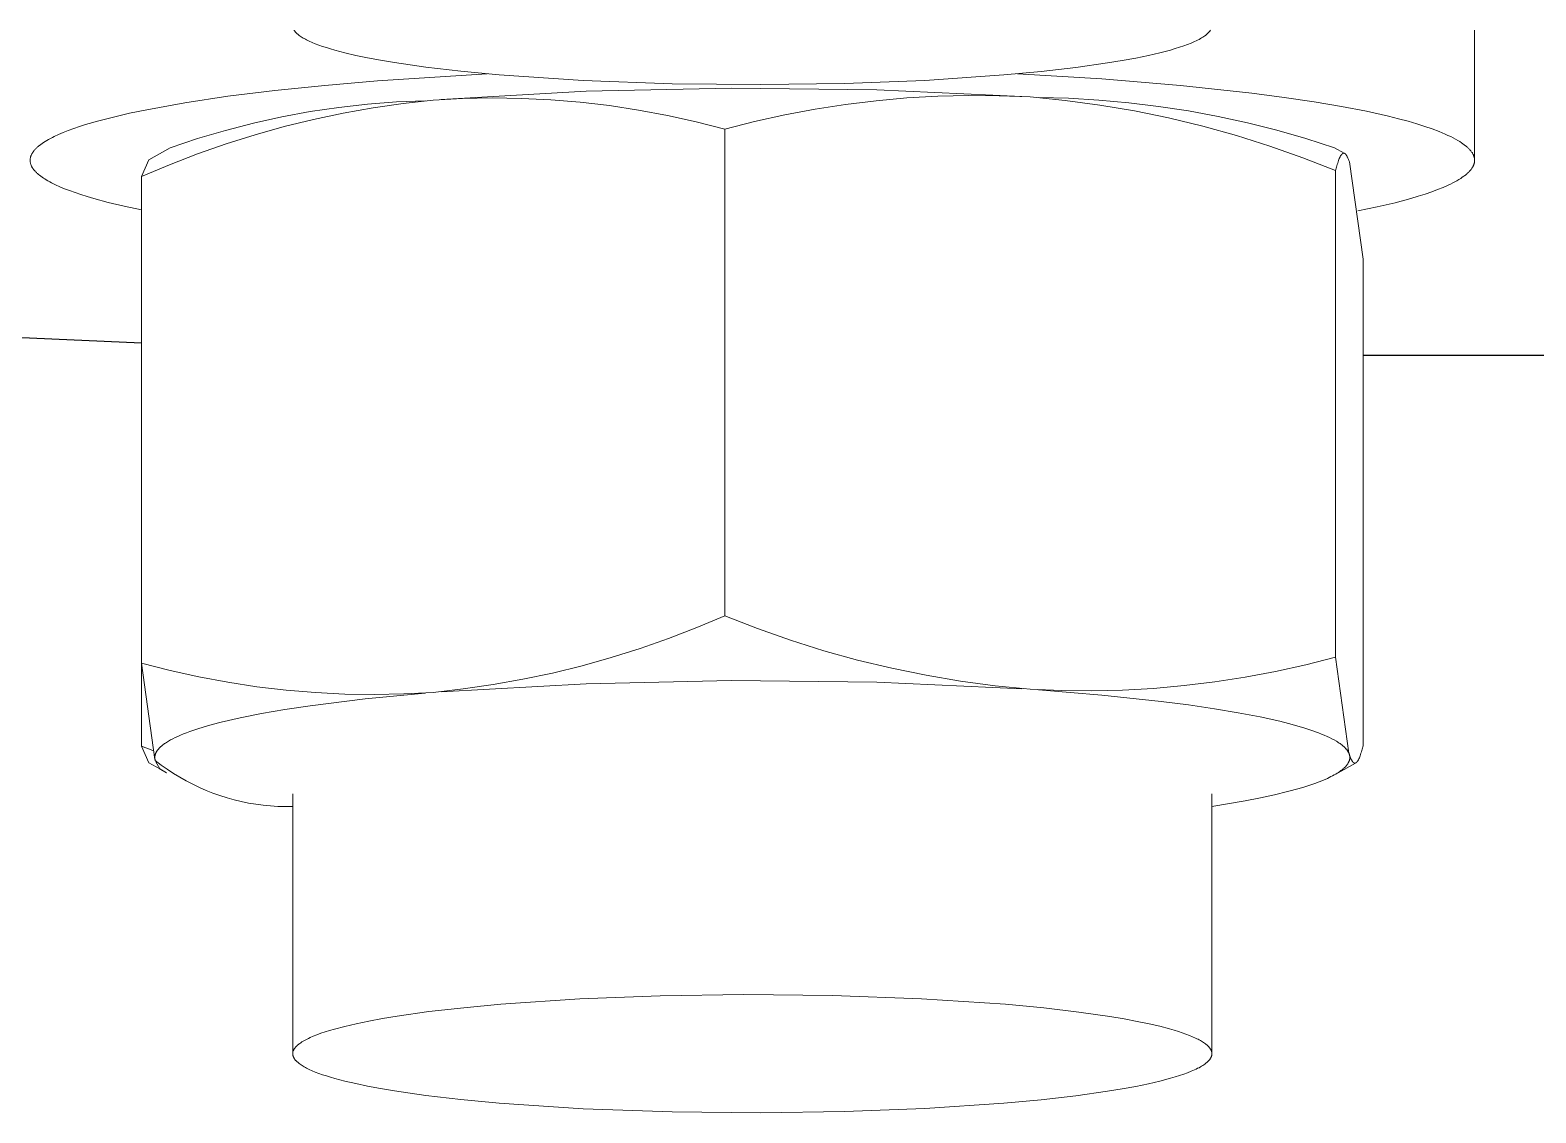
# Model space of a CAD drawing. Header units: millimetres. Extents: x -779 to 3049, y 55 to 2500.
# Drawn here: x -544.96 to -531.2, y 1976.33 to 1986.22 of the extents above; entities that cross this region are included whole.
import ezdxf

# ---------------------------------------------------------------- set-up
doc = ezdxf.new("R2010")
doc.units = ezdxf.units.MM
doc.layers.add('ZANO_R', color=7, linetype='Continuous', lineweight=0)

msp = doc.modelspace()

# ---------------------------------------------------------------- linework, layer by layer
at = {"layer": 'ZANO_R'}
for p, q in [((-542.546, 1986.225), (-542.544, 1986.222)), ((-542.544, 1986.222), (-542.542, 1986.219)), ((-542.542, 1986.219), (-542.539, 1986.216)), ((-542.539, 1986.216), (-542.537, 1986.212)), ((-542.537, 1986.212), (-542.535, 1986.209)), ((-542.535, 1986.209), (-542.532, 1986.206)), ((-542.532, 1986.206), (-542.529, 1986.203)), ((-542.529, 1986.203), (-542.526, 1986.2)), ((-542.526, 1986.2), (-542.523, 1986.197)), ((-542.523, 1986.197), (-542.52, 1986.194)), ((-542.52, 1986.194), (-542.517, 1986.191)), ((-542.517, 1986.191), (-542.513, 1986.188)), ((-534.202, 1986.189), (-534.198, 1986.192)), ((-534.198, 1986.192), (-534.195, 1986.195)), ((-534.195, 1986.195), (-534.191, 1986.199)), ((-534.191, 1986.199), (-534.188, 1986.202)), ((-534.188, 1986.202), (-534.185, 1986.205)), ((-534.185, 1986.205), (-534.182, 1986.209)), ((-534.182, 1986.209), (-534.18, 1986.212)), ((-534.18, 1986.212), (-534.177, 1986.215)), ((-534.177, 1986.215), (-534.175, 1986.218)), ((-534.175, 1986.218), (-534.173, 1986.222)), ((-534.173, 1986.222), (-534.171, 1986.225)), ((-531.758, 1986.224), (-531.758, 1985.05)), ((-542.513, 1986.188), (-542.51, 1986.185)), ((-542.51, 1986.185), (-542.506, 1986.182)), ((-542.506, 1986.182), (-542.499, 1986.176)), ((-542.499, 1986.176), (-542.491, 1986.17)), ((-542.491, 1986.17), (-542.482, 1986.164)), ((-542.482, 1986.164), (-542.473, 1986.158)), ((-542.473, 1986.158), (-542.463, 1986.152)), ((-542.463, 1986.152), (-542.453, 1986.146)), ((-542.453, 1986.146), (-542.443, 1986.141)), ((-542.443, 1986.141), (-542.431, 1986.135)), ((-542.431, 1986.135), (-542.419, 1986.129)), ((-542.419, 1986.129), (-542.407, 1986.123)), ((-542.407, 1986.123), (-542.381, 1986.111)), ((-542.381, 1986.111), (-542.352, 1986.099)), ((-542.352, 1986.099), (-542.321, 1986.087)), ((-542.321, 1986.087), (-542.287, 1986.075)), ((-542.287, 1986.075), (-542.251, 1986.064)), ((-542.251, 1986.064), (-542.213, 1986.052)), ((-534.538, 1986.042), (-534.494, 1986.055)), ((-534.494, 1986.055), (-534.453, 1986.067)), ((-534.453, 1986.067), (-534.415, 1986.08)), ((-534.415, 1986.08), (-534.38, 1986.093)), ((-534.38, 1986.093), (-534.347, 1986.106)), ((-534.347, 1986.106), (-534.316, 1986.12)), ((-534.316, 1986.12), (-534.302, 1986.126)), ((-534.302, 1986.126), (-534.289, 1986.133)), ((-534.289, 1986.133), (-534.276, 1986.139)), ((-534.276, 1986.139), (-534.264, 1986.146)), ((-534.264, 1986.146), (-534.253, 1986.153)), ((-534.253, 1986.153), (-534.242, 1986.159)), ((-534.242, 1986.159), (-534.232, 1986.166)), ((-534.232, 1986.166), (-534.222, 1986.172)), ((-534.222, 1986.172), (-534.218, 1986.176)), ((-534.218, 1986.176), (-534.214, 1986.179)), ((-534.214, 1986.179), (-534.21, 1986.182)), ((-534.21, 1986.182), (-534.206, 1986.186)), ((-534.206, 1986.186), (-534.202, 1986.189)), ((-542.213, 1986.052), (-542.172, 1986.04)), ((-542.172, 1986.04), (-542.082, 1986.017)), ((-542.082, 1986.017), (-541.983, 1985.993)), ((-541.983, 1985.993), (-541.874, 1985.971)), ((-541.874, 1985.971), (-541.755, 1985.949)), ((-541.755, 1985.949), (-541.627, 1985.927)), ((-541.627, 1985.927), (-541.342, 1985.886)), ((-535.402, 1985.882), (-535.111, 1985.924)), ((-535.111, 1985.924), (-534.978, 1985.946)), ((-534.978, 1985.946), (-534.853, 1985.969)), ((-534.853, 1985.969), (-534.738, 1985.992)), ((-534.738, 1985.992), (-534.633, 1986.017)), ((-534.633, 1986.017), (-534.538, 1986.042)), ((-541.785, 1985.761), (-540.782, 1985.825)), ((-541.342, 1985.886), (-541.022, 1985.848)), ((-541.022, 1985.848), (-540.672, 1985.815)), ((-540.672, 1985.815), (-539.905, 1985.764)), ((-536.782, 1985.765), (-536.061, 1985.814)), ((-536.061, 1985.814), (-535.72, 1985.846)), ((-535.934, 1985.825), (-535.165, 1985.778)), ((-535.72, 1985.846), (-535.402, 1985.882)), ((-535.165, 1985.778), (-534.446, 1985.719)), ((-543.151, 1985.619), (-542.723, 1985.672)), ((-542.723, 1985.672), (-542.266, 1985.719)), ((-542.266, 1985.719), (-541.785, 1985.761)), ((-541.202, 1985.591), (-539.876, 1985.665)), ((-539.905, 1985.764), (-539.09, 1985.734)), ((-539.876, 1985.665), (-538.549, 1985.694)), ((-539.09, 1985.734), (-538.279, 1985.726)), ((-538.549, 1985.694), (-537.221, 1985.678)), ((-538.279, 1985.726), (-537.516, 1985.737)), ((-537.516, 1985.737), (-536.782, 1985.765)), ((-537.221, 1985.678), (-535.895, 1985.618)), ((-534.446, 1985.719), (-533.794, 1985.648)), ((-533.794, 1985.648), (-533.498, 1985.609)), ((-543.893, 1985.497), (-543.543, 1985.56)), ((-543.543, 1985.56), (-543.151, 1985.619)), ((-542.399, 1985.479), (-542.137, 1985.517)), ((-542.137, 1985.517), (-541.875, 1985.547)), ((-541.823, 1985.514), (-542.096, 1985.465)), ((-541.875, 1985.547), (-541.611, 1985.568)), ((-541.55, 1985.554), (-541.823, 1985.514)), ((-541.611, 1985.568), (-541.347, 1985.579)), ((-541.275, 1985.585), (-541.55, 1985.554)), ((-541.006, 1985.599), (-541.275, 1985.585)), ((-540.737, 1985.604), (-541.006, 1985.599)), ((-540.468, 1985.6), (-540.737, 1985.604)), ((-540.199, 1985.587), (-540.468, 1985.6)), ((-539.931, 1985.565), (-540.199, 1985.587)), ((-539.664, 1985.534), (-539.931, 1985.565)), ((-539.398, 1985.493), (-539.664, 1985.534)), ((-537.506, 1985.545), (-537.785, 1985.501)), ((-537.226, 1985.579), (-537.506, 1985.545)), ((-536.946, 1985.604), (-537.226, 1985.579)), ((-536.664, 1985.62), (-536.946, 1985.604)), ((-536.383, 1985.627), (-536.664, 1985.62)), ((-536.101, 1985.625), (-536.383, 1985.627)), ((-535.819, 1985.613), (-536.101, 1985.625)), ((-535.5, 1985.582), (-535.819, 1985.613)), ((-535.744, 1985.608), (-535.468, 1985.601)), ((-535.183, 1985.539), (-535.5, 1985.582)), ((-535.468, 1985.601), (-535.193, 1985.585)), ((-535.193, 1985.585), (-534.919, 1985.56)), ((-534.867, 1985.485), (-535.183, 1985.539)), ((-534.919, 1985.56), (-534.645, 1985.527)), ((-534.645, 1985.527), (-534.373, 1985.485)), ((-533.498, 1985.609), (-533.224, 1985.568)), ((-533.224, 1985.568), (-532.974, 1985.526)), ((-532.974, 1985.526), (-532.747, 1985.482)), ((-544.452, 1985.361), (-544.331, 1985.396)), ((-544.331, 1985.396), (-544.197, 1985.43)), ((-544.197, 1985.43), (-544.051, 1985.464)), ((-544.051, 1985.464), (-543.893, 1985.497)), ((-543.174, 1985.308), (-542.917, 1985.374)), ((-542.917, 1985.374), (-542.659, 1985.431)), ((-542.659, 1985.431), (-542.399, 1985.479)), ((-542.367, 1985.408), (-542.635, 1985.342)), ((-542.096, 1985.465), (-542.367, 1985.408)), ((-539.133, 1985.444), (-539.398, 1985.493)), ((-538.87, 1985.386), (-539.133, 1985.444)), ((-538.61, 1985.319), (-538.87, 1985.386)), ((-538.337, 1985.388), (-538.61, 1985.319)), ((-538.062, 1985.449), (-538.337, 1985.388)), ((-537.785, 1985.501), (-538.062, 1985.449)), ((-534.554, 1985.421), (-534.867, 1985.485)), ((-534.242, 1985.346), (-534.554, 1985.421)), ((-534.373, 1985.485), (-534.102, 1985.435)), ((-534.102, 1985.435), (-533.833, 1985.376)), ((-533.833, 1985.376), (-533.566, 1985.309)), ((-532.747, 1985.482), (-532.544, 1985.437)), ((-532.544, 1985.437), (-532.452, 1985.414)), ((-532.452, 1985.414), (-532.366, 1985.391)), ((-532.366, 1985.391), (-532.286, 1985.367)), ((-532.286, 1985.367), (-532.212, 1985.344)), ((-544.79, 1985.225), (-544.773, 1985.234)), ((-544.773, 1985.234), (-544.755, 1985.243)), ((-544.755, 1985.243), (-544.737, 1985.252)), ((-544.737, 1985.252), (-544.698, 1985.271)), ((-544.698, 1985.271), (-544.655, 1985.289)), ((-544.655, 1985.289), (-544.609, 1985.307)), ((-544.609, 1985.307), (-544.56, 1985.325)), ((-544.56, 1985.325), (-544.508, 1985.343)), ((-544.508, 1985.343), (-544.452, 1985.361)), ((-543.678, 1985.149), (-543.427, 1985.233)), ((-543.427, 1985.233), (-543.174, 1985.308)), ((-542.902, 1985.267), (-543.166, 1985.184)), ((-542.635, 1985.342), (-542.902, 1985.267)), ((-538.61, 1985.319), (-538.61, 1980.871)), ((-533.934, 1985.26), (-534.242, 1985.346)), ((-533.628, 1985.164), (-533.934, 1985.26)), ((-533.566, 1985.309), (-533.301, 1985.233)), ((-533.301, 1985.233), (-533.038, 1985.149)), ((-532.212, 1985.344), (-532.145, 1985.321)), ((-532.145, 1985.321), (-532.083, 1985.297)), ((-532.083, 1985.297), (-532.054, 1985.286)), ((-532.054, 1985.286), (-532.027, 1985.274)), ((-532.027, 1985.274), (-532.001, 1985.262)), ((-532.001, 1985.262), (-531.976, 1985.251)), ((-531.976, 1985.251), (-531.953, 1985.239)), ((-531.953, 1985.239), (-531.931, 1985.228)), ((-531.931, 1985.228), (-531.911, 1985.216)), ((-544.945, 1985.088), (-544.942, 1985.093)), ((-544.942, 1985.093), (-544.94, 1985.097)), ((-544.94, 1985.097), (-544.937, 1985.102)), ((-544.937, 1985.102), (-544.934, 1985.106)), ((-544.934, 1985.106), (-544.931, 1985.111)), ((-544.931, 1985.111), (-544.928, 1985.115)), ((-544.928, 1985.115), (-544.924, 1985.12)), ((-544.924, 1985.12), (-544.921, 1985.125)), ((-544.921, 1985.125), (-544.917, 1985.129)), ((-544.917, 1985.129), (-544.913, 1985.134)), ((-544.913, 1985.134), (-544.909, 1985.138)), ((-544.909, 1985.138), (-544.904, 1985.143)), ((-544.904, 1985.143), (-544.899, 1985.147)), ((-544.899, 1985.147), (-544.895, 1985.152)), ((-544.895, 1985.152), (-544.89, 1985.156)), ((-544.89, 1985.156), (-544.884, 1985.161)), ((-544.884, 1985.161), (-544.879, 1985.166)), ((-544.879, 1985.166), (-544.873, 1985.17)), ((-544.873, 1985.17), (-544.861, 1985.179)), ((-544.861, 1985.179), (-544.849, 1985.188)), ((-544.849, 1985.188), (-544.835, 1985.198)), ((-544.835, 1985.198), (-544.821, 1985.207)), ((-544.821, 1985.207), (-544.806, 1985.216)), ((-544.806, 1985.216), (-544.79, 1985.225)), ((-543.873, 1985.04), (-543.678, 1985.149)), ((-543.427, 1985.092), (-543.685, 1984.993)), ((-543.166, 1985.184), (-543.427, 1985.092)), ((-533.326, 1985.058), (-533.628, 1985.164)), ((-533.038, 1985.149), (-532.95, 1985.1)), ((-532.97, 1985.09), (-532.971, 1985.089)), ((-532.969, 1985.091), (-532.97, 1985.09)), ((-532.968, 1985.092), (-532.969, 1985.091)), ((-532.967, 1985.093), (-532.968, 1985.092)), ((-532.966, 1985.093), (-532.967, 1985.093)), ((-532.965, 1985.094), (-532.966, 1985.094)), ((-532.966, 1985.094), (-532.966, 1985.093)), ((-532.964, 1985.095), (-532.965, 1985.095)), ((-532.965, 1985.095), (-532.965, 1985.094)), ((-532.963, 1985.096), (-532.964, 1985.095)), ((-532.964, 1985.095), (-532.964, 1985.095)), ((-532.962, 1985.096), (-532.963, 1985.096)), ((-532.963, 1985.096), (-532.963, 1985.096)), ((-532.961, 1985.097), (-532.962, 1985.096)), ((-532.962, 1985.096), (-532.962, 1985.096)), ((-532.96, 1985.097), (-532.961, 1985.097)), ((-532.961, 1985.097), (-532.961, 1985.097)), ((-532.959, 1985.098), (-532.96, 1985.097)), ((-532.96, 1985.097), (-532.96, 1985.097)), ((-532.958, 1985.098), (-532.959, 1985.098)), ((-532.959, 1985.098), (-532.959, 1985.098)), ((-532.957, 1985.098), (-532.958, 1985.098)), ((-532.958, 1985.098), (-532.958, 1985.098)), ((-532.956, 1985.098), (-532.957, 1985.098)), ((-532.957, 1985.098), (-532.957, 1985.098)), ((-532.955, 1985.099), (-532.956, 1985.099)), ((-532.956, 1985.099), (-532.956, 1985.098)), ((-532.954, 1985.099), (-532.955, 1985.099)), ((-532.955, 1985.099), (-532.955, 1985.099)), ((-532.953, 1985.099), (-532.954, 1985.099)), ((-532.954, 1985.099), (-532.954, 1985.099)), ((-532.952, 1985.099), (-532.953, 1985.099)), ((-532.953, 1985.099), (-532.953, 1985.099)), ((-532.951, 1985.099), (-532.952, 1985.099)), ((-532.952, 1985.099), (-532.952, 1985.099)), ((-532.95, 1985.099), (-532.951, 1985.099)), ((-532.951, 1985.099), (-532.951, 1985.099)), ((-532.949, 1985.098), (-532.95, 1985.099)), ((-532.95, 1985.099), (-532.95, 1985.099)), ((-532.948, 1985.098), (-532.949, 1985.098)), ((-532.949, 1985.098), (-532.949, 1985.098)), ((-532.947, 1985.098), (-532.948, 1985.098)), ((-532.948, 1985.098), (-532.948, 1985.098)), ((-532.946, 1985.098), (-532.947, 1985.098)), ((-532.947, 1985.098), (-532.947, 1985.098)), ((-532.946, 1985.097), (-532.946, 1985.098)), ((-532.945, 1985.097), (-532.946, 1985.097)), ((-532.944, 1985.097), (-532.945, 1985.097)), ((-532.945, 1985.097), (-532.945, 1985.097)), ((-532.944, 1985.096), (-532.944, 1985.097)), ((-532.943, 1985.096), (-532.944, 1985.096)), ((-532.942, 1985.096), (-532.943, 1985.096)), ((-532.943, 1985.096), (-532.943, 1985.096)), ((-532.942, 1985.095), (-532.942, 1985.096)), ((-532.941, 1985.095), (-532.942, 1985.095)), ((-532.94, 1985.094), (-532.941, 1985.095)), ((-532.941, 1985.095), (-532.941, 1985.095)), ((-532.939, 1985.093), (-532.94, 1985.094)), ((-532.94, 1985.094), (-532.94, 1985.094)), ((-532.938, 1985.093), (-532.939, 1985.093)), ((-532.939, 1985.093), (-532.939, 1985.093)), ((-532.937, 1985.092), (-532.938, 1985.093)), ((-532.936, 1985.091), (-532.937, 1985.092)), ((-532.936, 1985.09), (-532.936, 1985.091)), ((-531.911, 1985.216), (-531.892, 1985.205)), ((-531.892, 1985.205), (-531.878, 1985.195)), ((-531.878, 1985.195), (-531.865, 1985.186)), ((-531.865, 1985.186), (-531.852, 1985.177)), ((-531.852, 1985.177), (-531.84, 1985.168)), ((-531.84, 1985.168), (-531.834, 1985.163)), ((-531.834, 1985.163), (-531.829, 1985.158)), ((-531.829, 1985.158), (-531.823, 1985.153)), ((-531.823, 1985.153), (-531.818, 1985.149)), ((-531.818, 1985.149), (-531.813, 1985.144)), ((-531.813, 1985.144), (-531.809, 1985.139)), ((-531.809, 1985.139), (-531.804, 1985.135)), ((-531.804, 1985.135), (-531.8, 1985.13)), ((-531.8, 1985.13), (-531.796, 1985.125)), ((-531.796, 1985.125), (-531.792, 1985.12)), ((-531.792, 1985.12), (-531.788, 1985.115)), ((-531.788, 1985.115), (-531.785, 1985.11)), ((-531.785, 1985.11), (-531.781, 1985.106)), ((-531.781, 1985.106), (-531.778, 1985.101)), ((-531.778, 1985.101), (-531.776, 1985.096)), ((-531.776, 1985.096), (-531.773, 1985.091)), ((-531.773, 1985.091), (-531.772, 1985.089)), ((-544.958, 1985.043), (-544.957, 1985.048)), ((-544.958, 1985.039), (-544.958, 1985.043)), ((-544.958, 1985.034), (-544.958, 1985.039)), ((-544.958, 1985.03), (-544.958, 1985.034)), ((-544.958, 1985.026), (-544.958, 1985.03)), ((-544.957, 1985.021), (-544.958, 1985.026)), ((-544.957, 1985.052), (-544.956, 1985.057)), ((-544.957, 1985.048), (-544.957, 1985.052)), ((-544.957, 1985.017), (-544.957, 1985.021)), ((-544.956, 1985.012), (-544.957, 1985.017)), ((-544.956, 1985.057), (-544.955, 1985.061)), ((-544.955, 1985.008), (-544.956, 1985.012)), ((-544.955, 1985.061), (-544.954, 1985.066)), ((-544.954, 1985.004), (-544.955, 1985.008)), ((-544.954, 1985.066), (-544.952, 1985.07)), ((-544.953, 1984.999), (-544.954, 1985.004)), ((-544.951, 1984.995), (-544.953, 1984.999)), ((-544.952, 1985.07), (-544.951, 1985.075)), ((-544.951, 1985.075), (-544.949, 1985.079)), ((-544.949, 1984.99), (-544.951, 1984.995)), ((-544.949, 1985.079), (-544.947, 1985.084)), ((-544.948, 1984.986), (-544.949, 1984.99)), ((-544.946, 1984.982), (-544.948, 1984.986)), ((-544.947, 1985.084), (-544.945, 1985.088)), ((-544.943, 1984.977), (-544.946, 1984.982)), ((-544.941, 1984.973), (-544.943, 1984.977)), ((-544.938, 1984.969), (-544.941, 1984.973)), ((-544.936, 1984.964), (-544.938, 1984.969)), ((-544.933, 1984.96), (-544.936, 1984.964)), ((-544.93, 1984.956), (-544.933, 1984.96)), ((-544.927, 1984.951), (-544.93, 1984.956)), ((-543.94, 1984.885), (-543.873, 1985.04)), ((-543.685, 1984.993), (-543.94, 1984.885)), ((-533.028, 1984.941), (-533.326, 1985.058)), ((-533.021, 1984.97), (-533.028, 1984.941)), ((-533.013, 1984.997), (-533.021, 1984.97)), ((-533.009, 1985.009), (-533.013, 1984.997)), ((-533.005, 1985.02), (-533.009, 1985.009)), ((-533.001, 1985.031), (-533.005, 1985.02)), ((-532.997, 1985.041), (-533.001, 1985.031)), ((-532.994, 1985.051), (-532.997, 1985.041)), ((-532.99, 1985.059), (-532.994, 1985.051)), ((-532.988, 1985.063), (-532.99, 1985.059)), ((-532.986, 1985.067), (-532.988, 1985.063)), ((-532.984, 1985.071), (-532.986, 1985.067)), ((-532.982, 1985.074), (-532.984, 1985.071)), ((-532.98, 1985.077), (-532.982, 1985.074)), ((-532.978, 1985.08), (-532.98, 1985.077)), ((-532.977, 1985.082), (-532.978, 1985.08)), ((-532.976, 1985.083), (-532.977, 1985.082)), ((-532.975, 1985.084), (-532.976, 1985.083)), ((-532.974, 1985.085), (-532.975, 1985.084)), ((-532.973, 1985.087), (-532.974, 1985.085)), ((-532.972, 1985.088), (-532.973, 1985.087)), ((-532.971, 1985.089), (-532.972, 1985.088)), ((-532.935, 1985.089), (-532.936, 1985.09)), ((-532.934, 1985.087), (-532.935, 1985.089)), ((-532.933, 1985.086), (-532.934, 1985.087)), ((-532.932, 1985.085), (-532.933, 1985.086)), ((-532.931, 1985.083), (-532.932, 1985.085)), ((-532.93, 1985.082), (-532.931, 1985.083)), ((-532.929, 1985.081), (-532.93, 1985.082)), ((-532.928, 1985.079), (-532.929, 1985.081)), ((-532.927, 1985.077), (-532.928, 1985.079)), ((-532.925, 1985.074), (-532.927, 1985.077)), ((-532.923, 1985.07), (-532.925, 1985.074)), ((-532.921, 1985.066), (-532.923, 1985.07)), ((-532.919, 1985.062), (-532.921, 1985.066)), ((-532.917, 1985.058), (-532.919, 1985.062)), ((-532.915, 1985.053), (-532.917, 1985.058)), ((-532.911, 1985.043), (-532.915, 1985.053)), ((-532.906, 1985.031), (-532.911, 1985.043)), ((-532.902, 1985.019), (-532.906, 1985.031)), ((-532.777, 1984.13), (-532.902, 1985.019)), ((-531.786, 1984.956), (-531.79, 1984.951)), ((-531.783, 1984.961), (-531.786, 1984.956)), ((-531.779, 1984.966), (-531.783, 1984.961)), ((-531.776, 1984.971), (-531.779, 1984.966)), ((-531.775, 1984.974), (-531.776, 1984.971)), ((-531.774, 1984.976), (-531.775, 1984.974)), ((-531.772, 1984.979), (-531.774, 1984.976)), ((-531.772, 1985.089), (-531.77, 1985.086)), ((-531.771, 1984.981), (-531.772, 1984.979)), ((-531.77, 1984.984), (-531.771, 1984.981)), ((-531.77, 1985.086), (-531.769, 1985.084)), ((-531.769, 1984.986), (-531.77, 1984.984)), ((-531.769, 1985.084), (-531.768, 1985.081)), ((-531.768, 1984.989), (-531.769, 1984.986)), ((-531.768, 1985.081), (-531.767, 1985.079)), ((-531.767, 1984.991), (-531.768, 1984.989)), ((-531.767, 1985.079), (-531.766, 1985.076)), ((-531.766, 1984.994), (-531.767, 1984.991)), ((-531.766, 1985.076), (-531.765, 1985.074)), ((-531.765, 1984.996), (-531.766, 1984.994)), ((-531.765, 1985.074), (-531.764, 1985.071)), ((-531.764, 1984.999), (-531.765, 1984.996)), ((-531.764, 1985.071), (-531.764, 1985.069)), ((-531.764, 1985.069), (-531.763, 1985.066)), ((-531.763, 1985.001), (-531.764, 1984.999)), ((-531.763, 1985.066), (-531.762, 1985.064)), ((-531.762, 1985.004), (-531.763, 1985.001)), ((-531.762, 1985.064), (-531.762, 1985.062)), ((-531.762, 1985.062), (-531.761, 1985.059)), ((-531.761, 1985.009), (-531.762, 1985.007)), ((-531.762, 1985.007), (-531.762, 1985.004)), ((-531.761, 1985.059), (-531.76, 1985.057)), ((-531.76, 1985.012), (-531.761, 1985.009)), ((-531.76, 1985.057), (-531.76, 1985.054)), ((-531.76, 1985.054), (-531.76, 1985.052)), ((-531.76, 1985.052), (-531.759, 1985.049)), ((-531.759, 1985.019), (-531.76, 1985.017)), ((-531.76, 1985.017), (-531.76, 1985.014)), ((-531.76, 1985.014), (-531.76, 1985.012)), ((-531.759, 1985.049), (-531.759, 1985.047)), ((-531.759, 1985.047), (-531.759, 1985.044)), ((-531.759, 1985.044), (-531.758, 1985.042)), ((-531.758, 1985.027), (-531.759, 1985.024)), ((-531.759, 1985.024), (-531.759, 1985.022)), ((-531.759, 1985.022), (-531.759, 1985.019)), ((-531.758, 1985.042), (-531.758, 1985.039)), ((-531.758, 1985.039), (-531.758, 1985.037)), ((-531.758, 1985.037), (-531.758, 1985.034)), ((-531.758, 1985.034), (-531.758, 1985.032)), ((-531.758, 1985.032), (-531.758, 1985.029)), ((-531.758, 1985.029), (-531.758, 1985.027)), ((-544.923, 1984.947), (-544.927, 1984.951)), ((-544.92, 1984.943), (-544.923, 1984.947)), ((-544.916, 1984.939), (-544.92, 1984.943)), ((-544.912, 1984.934), (-544.916, 1984.939)), ((-544.909, 1984.93), (-544.912, 1984.934)), ((-544.904, 1984.926), (-544.909, 1984.93)), ((-544.9, 1984.922), (-544.904, 1984.926)), ((-544.896, 1984.917), (-544.9, 1984.922)), ((-544.891, 1984.913), (-544.896, 1984.917)), ((-544.881, 1984.905), (-544.891, 1984.913)), ((-544.871, 1984.897), (-544.881, 1984.905)), ((-544.86, 1984.888), (-544.871, 1984.897)), ((-544.849, 1984.88), (-544.86, 1984.888)), ((-544.837, 1984.872), (-544.849, 1984.88)), ((-544.824, 1984.864), (-544.837, 1984.872)), ((-544.81, 1984.855), (-544.824, 1984.864)), ((-544.795, 1984.846), (-544.81, 1984.855)), ((-544.779, 1984.837), (-544.795, 1984.846)), ((-544.762, 1984.828), (-544.779, 1984.837)), ((-544.744, 1984.819), (-544.762, 1984.828)), ((-544.726, 1984.811), (-544.744, 1984.819)), ((-543.94, 1980.437), (-543.94, 1984.885)), ((-533.028, 1980.494), (-533.028, 1984.941)), ((-531.977, 1984.817), (-531.999, 1984.807)), ((-531.957, 1984.827), (-531.977, 1984.817)), ((-531.937, 1984.837), (-531.957, 1984.827)), ((-531.919, 1984.848), (-531.937, 1984.837)), ((-531.901, 1984.858), (-531.919, 1984.848)), ((-531.885, 1984.868), (-531.901, 1984.858)), ((-531.87, 1984.879), (-531.885, 1984.868)), ((-531.855, 1984.889), (-531.87, 1984.879)), ((-531.848, 1984.894), (-531.855, 1984.889)), ((-531.842, 1984.899), (-531.848, 1984.894)), ((-531.835, 1984.904), (-531.842, 1984.899)), ((-531.829, 1984.91), (-531.835, 1984.904)), ((-531.824, 1984.915), (-531.829, 1984.91)), ((-531.818, 1984.92), (-531.824, 1984.915)), ((-531.813, 1984.925), (-531.818, 1984.92)), ((-531.808, 1984.93), (-531.813, 1984.925)), ((-531.803, 1984.935), (-531.808, 1984.93)), ((-531.798, 1984.94), (-531.803, 1984.935)), ((-531.794, 1984.945), (-531.798, 1984.94)), ((-531.79, 1984.951), (-531.794, 1984.945)), ((-544.686, 1984.793), (-544.726, 1984.811)), ((-544.643, 1984.775), (-544.686, 1984.793)), ((-544.597, 1984.757), (-544.643, 1984.775)), ((-544.547, 1984.739), (-544.597, 1984.757)), ((-544.494, 1984.721), (-544.547, 1984.739)), ((-544.437, 1984.703), (-544.494, 1984.721)), ((-544.377, 1984.685), (-544.437, 1984.703)), ((-544.246, 1984.65), (-544.377, 1984.685)), ((-532.339, 1984.685), (-532.485, 1984.646)), ((-532.272, 1984.705), (-532.339, 1984.685)), ((-532.209, 1984.725), (-532.272, 1984.705)), ((-532.15, 1984.746), (-532.209, 1984.725)), ((-532.096, 1984.766), (-532.15, 1984.746)), ((-532.045, 1984.786), (-532.096, 1984.766)), ((-531.999, 1984.807), (-532.045, 1984.786)), ((-544.1, 1984.615), (-544.246, 1984.65)), ((-543.94, 1984.581), (-544.1, 1984.615)), ((-532.647, 1984.608), (-532.824, 1984.571)), ((-532.485, 1984.646), (-532.647, 1984.608)), ((-532.777, 1979.682), (-532.777, 1984.13)), ((-543.94, 1983.365), (-545.101, 1983.419)), ((-543.94, 1983.363), (-545.101, 1983.416)), ((-518.358, 1983.253), (-532.777, 1983.253)), ((-518.442, 1983.25), (-532.777, 1983.25)), ((-538.61, 1980.871), (-538.865, 1980.763)), ((-538.61, 1980.871), (-538.312, 1980.754)), ((-538.865, 1980.763), (-539.123, 1980.663)), ((-538.312, 1980.754), (-538.01, 1980.648)), ((-539.384, 1980.572), (-539.648, 1980.489)), ((-539.123, 1980.663), (-539.384, 1980.572)), ((-538.01, 1980.648), (-537.704, 1980.552)), ((-537.704, 1980.552), (-537.396, 1980.466)), ((-543.817, 1979.559), (-543.94, 1980.437)), ((-543.679, 1980.37), (-543.94, 1980.437)), ((-543.94, 1979.681), (-543.94, 1980.437)), ((-539.914, 1980.414), (-540.183, 1980.348)), ((-539.648, 1980.489), (-539.914, 1980.414)), ((-537.396, 1980.466), (-537.084, 1980.391)), ((-533.577, 1980.363), (-533.301, 1980.424)), ((-533.301, 1980.424), (-533.028, 1980.494)), ((-533.028, 1980.494), (-532.906, 1979.616)), ((-543.416, 1980.312), (-543.679, 1980.37)), ((-543.152, 1980.263), (-543.416, 1980.312)), ((-540.454, 1980.291), (-540.726, 1980.242)), ((-540.183, 1980.348), (-540.454, 1980.291)), ((-539.876, 1980.25), (-538.549, 1980.279)), ((-538.549, 1980.279), (-537.221, 1980.264)), ((-537.084, 1980.391), (-536.771, 1980.327)), ((-536.771, 1980.327), (-536.455, 1980.273)), ((-534.132, 1980.268), (-533.854, 1980.311)), ((-533.854, 1980.311), (-533.577, 1980.363)), ((-542.886, 1980.223), (-543.152, 1980.263)), ((-542.618, 1980.191), (-542.886, 1980.223)), ((-542.35, 1980.169), (-542.618, 1980.191)), ((-542.082, 1980.156), (-542.35, 1980.169)), ((-541.813, 1980.152), (-542.082, 1980.156)), ((-541.895, 1980.112), (-541.347, 1980.165)), ((-541.543, 1980.157), (-541.813, 1980.152)), ((-541.275, 1980.171), (-541.543, 1980.157)), ((-541, 1980.202), (-541.275, 1980.171)), ((-541.202, 1980.177), (-539.876, 1980.25)), ((-540.726, 1980.242), (-541, 1980.202)), ((-537.221, 1980.264), (-535.895, 1980.204)), ((-536.455, 1980.273), (-536.138, 1980.231)), ((-536.138, 1980.231), (-535.819, 1980.199)), ((-535.819, 1980.199), (-535.537, 1980.188)), ((-535.744, 1980.194), (-535.165, 1980.147)), ((-535.537, 1980.188), (-535.256, 1980.185)), ((-535.256, 1980.185), (-534.974, 1980.192)), ((-535.165, 1980.147), (-534.623, 1980.089)), ((-534.974, 1980.192), (-534.693, 1980.208)), ((-534.693, 1980.208), (-534.412, 1980.233)), ((-534.412, 1980.233), (-534.132, 1980.268)), ((-542.843, 1979.977), (-542.629, 1980.014)), ((-542.629, 1980.014), (-542.399, 1980.049)), ((-542.399, 1980.049), (-541.895, 1980.112)), ((-534.623, 1980.089), (-534.372, 1980.057)), ((-534.372, 1980.057), (-534.136, 1980.022)), ((-534.136, 1980.022), (-533.918, 1979.985)), ((-543.367, 1979.856), (-543.293, 1979.877)), ((-543.293, 1979.877), (-543.213, 1979.898)), ((-543.213, 1979.898), (-543.038, 1979.939)), ((-543.038, 1979.939), (-542.843, 1979.977)), ((-533.918, 1979.985), (-533.718, 1979.947)), ((-533.718, 1979.947), (-533.539, 1979.907)), ((-533.539, 1979.907), (-533.457, 1979.886)), ((-533.457, 1979.886), (-533.381, 1979.865)), ((-533.381, 1979.865), (-533.31, 1979.844)), ((-543.704, 1979.719), (-543.695, 1979.725)), ((-543.695, 1979.725), (-543.675, 1979.736)), ((-543.675, 1979.736), (-543.654, 1979.747)), ((-543.654, 1979.747), (-543.632, 1979.758)), ((-543.632, 1979.758), (-543.608, 1979.769)), ((-543.608, 1979.769), (-543.583, 1979.78)), ((-543.583, 1979.78), (-543.556, 1979.791)), ((-543.556, 1979.791), (-543.528, 1979.802)), ((-543.528, 1979.802), (-543.499, 1979.813)), ((-543.499, 1979.813), (-543.436, 1979.835)), ((-543.436, 1979.835), (-543.367, 1979.856)), ((-533.31, 1979.844), (-533.244, 1979.823)), ((-533.244, 1979.823), (-533.185, 1979.801)), ((-533.185, 1979.801), (-533.157, 1979.79)), ((-533.157, 1979.79), (-533.131, 1979.779)), ((-533.131, 1979.779), (-533.106, 1979.768)), ((-533.106, 1979.768), (-533.083, 1979.758)), ((-533.083, 1979.758), (-533.061, 1979.747)), ((-533.061, 1979.747), (-533.04, 1979.736)), ((-533.04, 1979.736), (-533.021, 1979.725)), ((-533.021, 1979.725), (-533.012, 1979.719)), ((-543.873, 1979.526), (-543.94, 1979.681)), ((-543.837, 1979.639), (-543.94, 1979.681)), ((-543.818, 1979.586), (-543.817, 1979.589)), ((-543.818, 1979.584), (-543.818, 1979.586)), ((-543.817, 1979.592), (-543.816, 1979.595)), ((-543.817, 1979.589), (-543.817, 1979.592)), ((-543.816, 1979.597), (-543.815, 1979.6)), ((-543.816, 1979.595), (-543.816, 1979.597)), ((-543.815, 1979.6), (-543.814, 1979.603)), ((-543.814, 1979.603), (-543.813, 1979.606)), ((-543.813, 1979.606), (-543.812, 1979.608)), ((-543.812, 1979.608), (-543.811, 1979.611)), ((-543.811, 1979.611), (-543.81, 1979.614)), ((-543.81, 1979.614), (-543.809, 1979.617)), ((-543.809, 1979.617), (-543.808, 1979.619)), ((-543.808, 1979.619), (-543.807, 1979.622)), ((-543.807, 1979.622), (-543.805, 1979.625)), ((-543.805, 1979.625), (-543.804, 1979.628)), ((-543.804, 1979.628), (-543.802, 1979.63)), ((-543.802, 1979.63), (-543.8, 1979.633)), ((-543.8, 1979.633), (-543.798, 1979.636)), ((-543.798, 1979.636), (-543.797, 1979.639)), ((-543.797, 1979.639), (-543.795, 1979.642)), ((-543.795, 1979.642), (-543.793, 1979.644)), ((-543.793, 1979.644), (-543.79, 1979.647)), ((-543.79, 1979.647), (-543.788, 1979.65)), ((-543.788, 1979.65), (-543.786, 1979.653)), ((-543.786, 1979.653), (-543.783, 1979.655)), ((-543.783, 1979.655), (-543.781, 1979.658)), ((-543.781, 1979.658), (-543.776, 1979.664)), ((-543.776, 1979.664), (-543.77, 1979.669)), ((-543.77, 1979.669), (-543.764, 1979.675)), ((-543.764, 1979.675), (-543.758, 1979.68)), ((-543.758, 1979.68), (-543.751, 1979.686)), ((-543.751, 1979.686), (-543.744, 1979.692)), ((-543.744, 1979.692), (-543.737, 1979.697)), ((-543.737, 1979.697), (-543.729, 1979.703)), ((-543.729, 1979.703), (-543.721, 1979.708)), ((-543.721, 1979.708), (-543.713, 1979.714)), ((-543.713, 1979.714), (-543.704, 1979.719)), ((-533.012, 1979.719), (-533.003, 1979.714)), ((-533.003, 1979.714), (-532.995, 1979.708)), ((-532.995, 1979.708), (-532.987, 1979.703)), ((-532.987, 1979.703), (-532.979, 1979.697)), ((-532.979, 1979.697), (-532.972, 1979.692)), ((-532.972, 1979.692), (-532.965, 1979.686)), ((-532.965, 1979.686), (-532.959, 1979.681)), ((-532.959, 1979.681), (-532.952, 1979.675)), ((-532.952, 1979.675), (-532.947, 1979.67)), ((-532.947, 1979.67), (-532.941, 1979.664)), ((-532.941, 1979.664), (-532.936, 1979.659)), ((-532.936, 1979.659), (-532.931, 1979.653)), ((-532.931, 1979.653), (-532.929, 1979.651)), ((-532.929, 1979.651), (-532.926, 1979.648)), ((-532.926, 1979.648), (-532.924, 1979.645)), ((-532.924, 1979.645), (-532.922, 1979.642)), ((-532.922, 1979.642), (-532.92, 1979.64)), ((-532.92, 1979.64), (-532.918, 1979.637)), ((-532.918, 1979.637), (-532.917, 1979.634)), ((-532.917, 1979.634), (-532.915, 1979.631)), ((-532.915, 1979.631), (-532.913, 1979.629)), ((-532.913, 1979.629), (-532.912, 1979.626)), ((-532.912, 1979.626), (-532.91, 1979.623)), ((-532.91, 1979.623), (-532.909, 1979.621)), ((-532.909, 1979.621), (-532.908, 1979.618)), ((-532.908, 1979.618), (-532.906, 1979.615)), ((-532.906, 1979.615), (-532.905, 1979.612)), ((-532.905, 1979.612), (-532.904, 1979.61)), ((-532.904, 1979.61), (-532.903, 1979.607)), ((-532.903, 1979.607), (-532.902, 1979.604)), ((-532.902, 1979.604), (-532.902, 1979.602)), ((-532.902, 1979.602), (-532.901, 1979.601)), ((-532.901, 1979.601), (-532.901, 1979.599)), ((-532.901, 1979.599), (-532.9, 1979.597)), ((-532.9, 1979.597), (-532.9, 1979.595)), ((-532.9, 1979.595), (-532.9, 1979.593)), ((-532.9, 1979.593), (-532.899, 1979.591)), ((-532.899, 1979.594), (-532.895, 1979.583)), ((-532.899, 1979.591), (-532.899, 1979.589)), ((-532.899, 1979.589), (-532.899, 1979.587)), ((-532.899, 1979.587), (-532.899, 1979.585)), ((-532.808, 1979.582), (-532.804, 1979.592)), ((-532.804, 1979.592), (-532.8, 1979.603)), ((-532.8, 1979.603), (-532.796, 1979.614)), ((-532.796, 1979.614), (-532.792, 1979.627)), ((-532.792, 1979.627), (-532.784, 1979.653)), ((-532.784, 1979.653), (-532.777, 1979.682)), ((-543.774, 1979.471), (-543.873, 1979.526)), ((-543.818, 1979.581), (-543.818, 1979.584)), ((-543.818, 1979.578), (-543.818, 1979.581)), ((-543.818, 1979.575), (-543.818, 1979.578)), ((-543.818, 1979.573), (-543.818, 1979.575)), ((-543.818, 1979.57), (-543.818, 1979.573)), ((-543.818, 1979.567), (-543.818, 1979.57)), ((-543.817, 1979.564), (-543.818, 1979.567)), ((-543.817, 1979.562), (-543.817, 1979.564)), ((-543.816, 1979.559), (-543.817, 1979.562)), ((-543.816, 1979.556), (-543.816, 1979.559)), ((-543.815, 1979.554), (-543.816, 1979.556)), ((-543.815, 1979.551), (-543.815, 1979.554)), ((-543.814, 1979.548), (-543.815, 1979.551)), ((-543.76, 1979.507), (-543.814, 1979.548)), ((-543.774, 1979.472), (-543.81, 1979.537)), ((-543.711, 1979.436), (-543.773, 1979.471)), ((-543.711, 1979.435), (-543.773, 1979.47)), ((-543.705, 1979.468), (-543.76, 1979.507)), ((-543.649, 1979.431), (-543.705, 1979.468)), ((-532.847, 1979.525), (-533.006, 1979.436)), ((-532.99, 1979.448), (-533.001, 1979.44)), ((-532.979, 1979.456), (-532.99, 1979.448)), ((-532.968, 1979.464), (-532.979, 1979.456)), ((-532.963, 1979.468), (-532.968, 1979.464)), ((-532.959, 1979.472), (-532.963, 1979.468)), ((-532.954, 1979.476), (-532.959, 1979.472)), ((-532.95, 1979.48), (-532.954, 1979.476)), ((-532.946, 1979.484), (-532.95, 1979.48)), ((-532.942, 1979.488), (-532.946, 1979.484)), ((-532.938, 1979.491), (-532.942, 1979.488)), ((-532.934, 1979.495), (-532.938, 1979.491)), ((-532.931, 1979.499), (-532.934, 1979.495)), ((-532.928, 1979.503), (-532.931, 1979.499)), ((-532.925, 1979.507), (-532.928, 1979.503)), ((-532.922, 1979.511), (-532.925, 1979.507)), ((-532.919, 1979.515), (-532.922, 1979.511)), ((-532.916, 1979.519), (-532.919, 1979.515)), ((-532.914, 1979.523), (-532.916, 1979.519)), ((-532.912, 1979.527), (-532.914, 1979.523)), ((-532.91, 1979.531), (-532.912, 1979.527)), ((-532.909, 1979.533), (-532.91, 1979.531)), ((-532.908, 1979.535), (-532.909, 1979.533)), ((-532.907, 1979.537), (-532.908, 1979.535)), ((-532.906, 1979.539), (-532.907, 1979.537)), ((-532.905, 1979.541), (-532.906, 1979.539)), ((-532.904, 1979.542), (-532.905, 1979.541)), ((-532.903, 1979.546), (-532.904, 1979.544)), ((-532.904, 1979.544), (-532.904, 1979.542)), ((-532.902, 1979.548), (-532.903, 1979.546)), ((-532.901, 1979.552), (-532.902, 1979.55)), ((-532.902, 1979.55), (-532.902, 1979.548)), ((-532.9, 1979.556), (-532.901, 1979.554)), ((-532.901, 1979.554), (-532.901, 1979.552)), ((-532.899, 1979.562), (-532.9, 1979.56)), ((-532.9, 1979.56), (-532.9, 1979.558)), ((-532.9, 1979.558), (-532.9, 1979.556)), ((-532.899, 1979.585), (-532.898, 1979.583)), ((-532.898, 1979.57), (-532.899, 1979.568)), ((-532.899, 1979.568), (-532.899, 1979.566)), ((-532.899, 1979.566), (-532.899, 1979.564)), ((-532.899, 1979.564), (-532.899, 1979.562)), ((-532.898, 1979.583), (-532.898, 1979.581)), ((-532.898, 1979.581), (-532.898, 1979.579)), ((-532.898, 1979.579), (-532.898, 1979.577)), ((-532.898, 1979.577), (-532.898, 1979.575)), ((-532.898, 1979.575), (-532.898, 1979.574)), ((-532.898, 1979.574), (-532.898, 1979.572)), ((-532.898, 1979.572), (-532.898, 1979.57)), ((-532.895, 1979.583), (-532.892, 1979.574)), ((-532.892, 1979.574), (-532.888, 1979.565)), ((-532.888, 1979.565), (-532.887, 1979.561)), ((-532.887, 1979.561), (-532.885, 1979.557)), ((-532.885, 1979.557), (-532.883, 1979.554)), ((-532.883, 1979.554), (-532.881, 1979.551)), ((-532.881, 1979.551), (-532.879, 1979.547)), ((-532.879, 1979.547), (-532.878, 1979.544)), ((-532.878, 1979.544), (-532.876, 1979.542)), ((-532.876, 1979.542), (-532.875, 1979.54)), ((-532.875, 1979.54), (-532.874, 1979.539)), ((-532.874, 1979.539), (-532.873, 1979.538)), ((-532.873, 1979.538), (-532.872, 1979.537)), ((-532.872, 1979.537), (-532.871, 1979.536)), ((-532.871, 1979.536), (-532.87, 1979.535)), ((-532.87, 1979.535), (-532.869, 1979.534)), ((-532.869, 1979.534), (-532.868, 1979.533)), ((-532.868, 1979.533), (-532.867, 1979.532)), ((-532.867, 1979.532), (-532.866, 1979.531)), ((-532.866, 1979.531), (-532.866, 1979.53)), ((-532.866, 1979.53), (-532.865, 1979.53)), ((-532.865, 1979.53), (-532.865, 1979.529)), ((-532.865, 1979.529), (-532.865, 1979.529)), ((-532.865, 1979.529), (-532.864, 1979.529)), ((-532.864, 1979.529), (-532.864, 1979.528)), ((-532.864, 1979.528), (-532.863, 1979.528)), ((-532.863, 1979.528), (-532.863, 1979.528)), ((-532.863, 1979.528), (-532.862, 1979.527)), ((-532.862, 1979.527), (-532.862, 1979.527)), ((-532.862, 1979.527), (-532.861, 1979.527)), ((-532.861, 1979.527), (-532.861, 1979.526)), ((-532.861, 1979.526), (-532.86, 1979.526)), ((-532.86, 1979.526), (-532.86, 1979.526)), ((-532.86, 1979.526), (-532.859, 1979.526)), ((-532.859, 1979.526), (-532.859, 1979.526)), ((-532.859, 1979.526), (-532.858, 1979.525)), ((-532.858, 1979.525), (-532.858, 1979.525)), ((-532.858, 1979.525), (-532.857, 1979.525)), ((-532.857, 1979.525), (-532.857, 1979.525)), ((-532.857, 1979.525), (-532.856, 1979.525)), ((-532.856, 1979.525), (-532.856, 1979.525)), ((-532.856, 1979.525), (-532.855, 1979.525)), ((-532.855, 1979.525), (-532.855, 1979.525)), ((-532.855, 1979.525), (-532.854, 1979.524)), ((-532.854, 1979.524), (-532.854, 1979.524)), ((-532.854, 1979.524), (-532.853, 1979.524)), ((-532.853, 1979.524), (-532.853, 1979.524)), ((-532.853, 1979.524), (-532.852, 1979.524)), ((-532.852, 1979.524), (-532.852, 1979.524)), ((-532.852, 1979.524), (-532.851, 1979.524)), ((-532.851, 1979.524), (-532.851, 1979.524)), ((-532.851, 1979.524), (-532.85, 1979.524)), ((-532.85, 1979.524), (-532.85, 1979.525)), ((-532.85, 1979.525), (-532.849, 1979.525)), ((-532.849, 1979.525), (-532.849, 1979.525)), ((-532.849, 1979.525), (-532.848, 1979.525)), ((-532.848, 1979.525), (-532.848, 1979.525)), ((-532.848, 1979.525), (-532.847, 1979.525)), ((-532.847, 1979.525), (-532.847, 1979.525)), ((-532.847, 1979.525), (-532.846, 1979.525)), ((-532.846, 1979.525), (-532.846, 1979.526)), ((-532.846, 1979.526), (-532.845, 1979.526)), ((-532.845, 1979.526), (-532.845, 1979.526)), ((-532.845, 1979.526), (-532.844, 1979.526)), ((-532.844, 1979.526), (-532.843, 1979.527)), ((-532.844, 1979.526), (-532.844, 1979.526)), ((-532.843, 1979.527), (-532.843, 1979.527)), ((-532.843, 1979.527), (-532.842, 1979.527)), ((-532.842, 1979.527), (-532.842, 1979.528)), ((-532.842, 1979.528), (-532.841, 1979.528)), ((-532.841, 1979.528), (-532.84, 1979.529)), ((-532.841, 1979.528), (-532.841, 1979.528)), ((-532.84, 1979.529), (-532.84, 1979.529)), ((-532.84, 1979.529), (-532.839, 1979.529)), ((-532.839, 1979.53), (-532.838, 1979.531)), ((-532.839, 1979.529), (-532.839, 1979.53)), ((-532.838, 1979.531), (-532.837, 1979.531)), ((-532.837, 1979.531), (-532.836, 1979.532)), ((-532.836, 1979.532), (-532.835, 1979.533)), ((-532.835, 1979.533), (-532.834, 1979.534)), ((-532.834, 1979.534), (-532.833, 1979.535)), ((-532.833, 1979.535), (-532.832, 1979.537)), ((-532.832, 1979.537), (-532.831, 1979.538)), ((-532.831, 1979.538), (-532.83, 1979.539)), ((-532.83, 1979.539), (-532.829, 1979.54)), ((-532.829, 1979.54), (-532.828, 1979.542)), ((-532.828, 1979.542), (-532.827, 1979.543)), ((-532.827, 1979.543), (-532.825, 1979.546)), ((-532.825, 1979.546), (-532.823, 1979.549)), ((-532.823, 1979.549), (-532.821, 1979.553)), ((-532.821, 1979.553), (-532.819, 1979.556)), ((-532.819, 1979.556), (-532.817, 1979.56)), ((-532.817, 1979.56), (-532.815, 1979.564)), ((-532.815, 1979.564), (-532.811, 1979.572)), ((-532.811, 1979.572), (-532.808, 1979.582)), ((-543.591, 1979.395), (-543.649, 1979.431)), ((-543.532, 1979.362), (-543.591, 1979.395)), ((-543.472, 1979.331), (-543.532, 1979.362)), ((-543.411, 1979.302), (-543.472, 1979.331)), ((-533.263, 1979.324), (-533.31, 1979.308)), ((-533.219, 1979.339), (-533.263, 1979.324)), ((-533.177, 1979.354), (-533.219, 1979.339)), ((-533.139, 1979.37), (-533.177, 1979.354)), ((-533.103, 1979.385), (-533.139, 1979.37)), ((-533.087, 1979.393), (-533.103, 1979.385)), ((-533.07, 1979.401), (-533.087, 1979.393)), ((-533.055, 1979.409), (-533.07, 1979.401)), ((-533.041, 1979.417), (-533.055, 1979.409)), ((-533.027, 1979.425), (-533.041, 1979.417)), ((-533.014, 1979.432), (-533.027, 1979.425)), ((-533.001, 1979.44), (-533.014, 1979.432)), ((-543.349, 1979.275), (-543.411, 1979.302)), ((-543.287, 1979.25), (-543.349, 1979.275)), ((-543.223, 1979.228), (-543.287, 1979.25)), ((-543.158, 1979.207), (-543.223, 1979.228)), ((-543.093, 1979.189), (-543.158, 1979.207)), ((-543.028, 1979.173), (-543.093, 1979.189)), ((-542.961, 1979.16), (-543.028, 1979.173)), ((-542.558, 1976.878), (-542.558, 1979.245)), ((-534.158, 1979.245), (-534.158, 1976.879)), ((-533.853, 1979.179), (-534.158, 1979.127)), ((-533.715, 1979.206), (-533.853, 1979.179)), ((-533.586, 1979.235), (-533.715, 1979.206)), ((-533.468, 1979.264), (-533.586, 1979.235)), ((-533.36, 1979.293), (-533.468, 1979.264)), ((-533.31, 1979.308), (-533.36, 1979.293)), ((-542.895, 1979.148), (-542.961, 1979.16)), ((-542.828, 1979.139), (-542.895, 1979.148)), ((-542.761, 1979.133), (-542.828, 1979.139)), ((-542.693, 1979.128), (-542.761, 1979.133)), ((-542.626, 1979.127), (-542.693, 1979.128)), ((-542.558, 1979.127), (-542.626, 1979.127)), ((-539.2, 1977.398), (-539.935, 1977.37)), ((-538.437, 1977.409), (-539.2, 1977.398)), ((-537.626, 1977.401), (-538.437, 1977.409)), ((-536.811, 1977.371), (-537.626, 1977.401)), ((-541.314, 1977.253), (-541.605, 1977.212)), ((-540.996, 1977.289), (-541.314, 1977.253)), ((-540.655, 1977.321), (-540.996, 1977.289)), ((-539.935, 1977.37), (-540.655, 1977.321)), ((-536.044, 1977.32), (-536.811, 1977.371)), ((-535.694, 1977.287), (-536.044, 1977.32)), ((-535.375, 1977.249), (-535.694, 1977.287)), ((-535.09, 1977.208), (-535.375, 1977.249)), ((-542.083, 1977.118), (-542.178, 1977.093)), ((-541.978, 1977.143), (-542.083, 1977.118)), ((-541.863, 1977.167), (-541.978, 1977.143)), ((-541.739, 1977.19), (-541.863, 1977.167)), ((-541.605, 1977.212), (-541.739, 1977.19)), ((-534.961, 1977.187), (-535.09, 1977.208)), ((-534.842, 1977.164), (-534.961, 1977.187)), ((-534.733, 1977.142), (-534.842, 1977.164)), ((-534.634, 1977.119), (-534.733, 1977.142)), ((-534.545, 1977.095), (-534.634, 1977.119)), ((-542.474, 1976.976), (-542.484, 1976.969)), ((-542.464, 1976.983), (-542.474, 1976.976)), ((-542.452, 1976.989), (-542.464, 1976.983)), ((-542.44, 1976.996), (-542.452, 1976.989)), ((-542.427, 1977.002), (-542.44, 1976.996)), ((-542.414, 1977.009), (-542.427, 1977.002)), ((-542.4, 1977.016), (-542.414, 1977.009)), ((-542.37, 1977.029), (-542.4, 1977.016)), ((-542.337, 1977.042), (-542.37, 1977.029)), ((-542.301, 1977.055), (-542.337, 1977.042)), ((-542.263, 1977.068), (-542.301, 1977.055)), ((-542.222, 1977.081), (-542.263, 1977.068)), ((-542.178, 1977.093), (-542.222, 1977.081)), ((-534.504, 1977.083), (-534.545, 1977.095)), ((-534.465, 1977.072), (-534.504, 1977.083)), ((-534.429, 1977.06), (-534.465, 1977.072)), ((-534.396, 1977.048), (-534.429, 1977.06)), ((-534.364, 1977.036), (-534.396, 1977.048)), ((-534.336, 1977.024), (-534.364, 1977.036)), ((-534.309, 1977.012), (-534.336, 1977.024)), ((-534.297, 1977.006), (-534.309, 1977.012)), ((-534.285, 1977), (-534.297, 1977.006)), ((-534.274, 1976.995), (-534.285, 1977)), ((-534.263, 1976.989), (-534.274, 1976.995)), ((-534.253, 1976.983), (-534.263, 1976.989)), ((-534.243, 1976.977), (-534.253, 1976.983)), ((-534.234, 1976.971), (-534.243, 1976.977)), ((-534.226, 1976.965), (-534.234, 1976.971)), ((-542.557, 1976.881), (-542.558, 1976.878)), ((-542.558, 1976.878), (-542.558, 1976.874)), ((-542.558, 1976.874), (-542.558, 1976.871)), ((-542.558, 1976.871), (-542.558, 1976.868)), ((-542.558, 1976.868), (-542.558, 1976.865)), ((-542.558, 1976.865), (-542.558, 1976.862)), ((-542.558, 1976.862), (-542.557, 1976.858)), ((-542.556, 1976.884), (-542.557, 1976.881)), ((-542.557, 1976.858), (-542.557, 1976.855)), ((-542.557, 1976.855), (-542.556, 1976.852)), ((-542.555, 1976.891), (-542.556, 1976.887)), ((-542.556, 1976.887), (-542.556, 1976.884)), ((-542.556, 1976.852), (-542.555, 1976.849)), ((-542.554, 1976.894), (-542.555, 1976.891)), ((-542.555, 1976.849), (-542.554, 1976.846)), ((-542.552, 1976.897), (-542.554, 1976.894)), ((-542.554, 1976.846), (-542.553, 1976.842)), ((-542.553, 1976.842), (-542.552, 1976.839)), ((-542.551, 1976.9), (-542.552, 1976.897)), ((-542.552, 1976.839), (-542.551, 1976.836)), ((-542.549, 1976.904), (-542.551, 1976.9)), ((-542.551, 1976.836), (-542.549, 1976.833)), ((-542.548, 1976.907), (-542.549, 1976.904)), ((-542.546, 1976.91), (-542.548, 1976.907)), ((-542.544, 1976.913), (-542.546, 1976.91)), ((-542.541, 1976.917), (-542.544, 1976.913)), ((-542.539, 1976.92), (-542.541, 1976.917)), ((-542.537, 1976.923), (-542.539, 1976.92)), ((-542.534, 1976.927), (-542.537, 1976.923)), ((-542.531, 1976.93), (-542.534, 1976.927)), ((-542.528, 1976.933), (-542.531, 1976.93)), ((-542.525, 1976.936), (-542.528, 1976.933)), ((-542.522, 1976.94), (-542.525, 1976.936)), ((-542.518, 1976.943), (-542.522, 1976.94)), ((-542.515, 1976.946), (-542.518, 1976.943)), ((-542.511, 1976.95), (-542.515, 1976.946)), ((-542.507, 1976.953), (-542.511, 1976.95)), ((-542.503, 1976.956), (-542.507, 1976.953)), ((-542.498, 1976.959), (-542.503, 1976.956)), ((-542.494, 1976.963), (-542.498, 1976.959)), ((-542.484, 1976.969), (-542.494, 1976.963)), ((-534.218, 1976.959), (-534.226, 1976.965)), ((-534.21, 1976.953), (-534.218, 1976.959)), ((-534.206, 1976.95), (-534.21, 1976.953)), ((-534.203, 1976.947), (-534.206, 1976.95)), ((-534.199, 1976.944), (-534.203, 1976.947)), ((-534.196, 1976.941), (-534.199, 1976.944)), ((-534.193, 1976.938), (-534.196, 1976.941)), ((-534.19, 1976.935), (-534.193, 1976.938)), ((-534.187, 1976.932), (-534.19, 1976.935)), ((-534.184, 1976.929), (-534.187, 1976.932)), ((-534.182, 1976.926), (-534.184, 1976.929)), ((-534.179, 1976.923), (-534.182, 1976.926)), ((-534.177, 1976.92), (-534.179, 1976.923)), ((-534.175, 1976.917), (-534.177, 1976.92)), ((-534.173, 1976.913), (-534.175, 1976.917)), ((-534.171, 1976.91), (-534.173, 1976.913)), ((-534.169, 1976.907), (-534.171, 1976.91)), ((-534.167, 1976.904), (-534.169, 1976.907)), ((-534.169, 1976.83), (-534.167, 1976.833)), ((-534.166, 1976.901), (-534.167, 1976.904)), ((-534.167, 1976.833), (-534.165, 1976.837)), ((-534.164, 1976.898), (-534.166, 1976.901)), ((-534.165, 1976.837), (-534.164, 1976.84)), ((-534.163, 1976.895), (-534.164, 1976.898)), ((-534.164, 1976.84), (-534.163, 1976.843)), ((-534.162, 1976.891), (-534.163, 1976.895)), ((-534.163, 1976.843), (-534.162, 1976.847)), ((-534.161, 1976.888), (-534.162, 1976.891)), ((-534.162, 1976.847), (-534.161, 1976.85)), ((-534.16, 1976.885), (-534.161, 1976.888)), ((-534.161, 1976.85), (-534.16, 1976.853)), ((-534.159, 1976.882), (-534.16, 1976.885)), ((-534.16, 1976.853), (-534.159, 1976.856)), ((-534.159, 1976.879), (-534.159, 1976.882)), ((-534.158, 1976.876), (-534.159, 1976.879)), ((-534.159, 1976.859), (-534.158, 1976.863)), ((-534.159, 1976.856), (-534.159, 1976.859)), ((-534.158, 1976.872), (-534.158, 1976.876)), ((-534.158, 1976.869), (-534.158, 1976.872)), ((-534.158, 1976.866), (-534.158, 1976.869)), ((-534.158, 1976.863), (-534.158, 1976.866)), ((-542.549, 1976.833), (-542.547, 1976.83)), ((-542.547, 1976.83), (-542.546, 1976.827)), ((-542.546, 1976.827), (-542.544, 1976.824)), ((-542.544, 1976.824), (-542.542, 1976.821)), ((-542.542, 1976.821), (-542.539, 1976.817)), ((-542.539, 1976.817), (-542.537, 1976.814)), ((-542.537, 1976.814), (-542.535, 1976.811)), ((-542.535, 1976.811), (-542.532, 1976.808)), ((-542.532, 1976.808), (-542.529, 1976.805)), ((-542.529, 1976.805), (-542.526, 1976.802)), ((-542.526, 1976.802), (-542.523, 1976.799)), ((-542.523, 1976.799), (-542.52, 1976.796)), ((-542.52, 1976.796), (-542.517, 1976.793)), ((-542.517, 1976.793), (-542.513, 1976.79)), ((-542.513, 1976.79), (-542.51, 1976.787)), ((-542.51, 1976.787), (-542.506, 1976.784)), ((-542.506, 1976.784), (-542.499, 1976.778)), ((-542.499, 1976.778), (-542.491, 1976.772)), ((-542.491, 1976.772), (-542.482, 1976.766)), ((-542.482, 1976.766), (-542.473, 1976.76)), ((-542.473, 1976.76), (-542.463, 1976.754)), ((-542.463, 1976.754), (-542.453, 1976.748)), ((-542.453, 1976.748), (-542.443, 1976.742)), ((-542.443, 1976.742), (-542.431, 1976.737)), ((-542.431, 1976.737), (-542.419, 1976.731)), ((-542.419, 1976.731), (-542.407, 1976.725)), ((-542.407, 1976.725), (-542.381, 1976.713)), ((-542.381, 1976.713), (-542.352, 1976.701)), ((-542.352, 1976.701), (-542.321, 1976.689)), ((-534.38, 1976.695), (-534.347, 1976.708)), ((-534.347, 1976.708), (-534.316, 1976.721)), ((-534.316, 1976.721), (-534.302, 1976.728)), ((-534.302, 1976.728), (-534.289, 1976.735)), ((-534.289, 1976.735), (-534.276, 1976.741)), ((-534.276, 1976.741), (-534.264, 1976.748)), ((-534.264, 1976.748), (-534.253, 1976.754)), ((-534.253, 1976.754), (-534.242, 1976.761)), ((-534.242, 1976.761), (-534.232, 1976.768)), ((-534.232, 1976.768), (-534.222, 1976.774)), ((-534.222, 1976.774), (-534.218, 1976.778)), ((-534.218, 1976.778), (-534.214, 1976.781)), ((-534.214, 1976.781), (-534.21, 1976.784)), ((-534.21, 1976.784), (-534.206, 1976.787)), ((-534.206, 1976.787), (-534.202, 1976.791)), ((-534.202, 1976.791), (-534.198, 1976.794)), ((-534.198, 1976.794), (-534.195, 1976.797)), ((-534.195, 1976.797), (-534.191, 1976.801)), ((-534.191, 1976.801), (-534.188, 1976.804)), ((-534.188, 1976.804), (-534.185, 1976.807)), ((-534.185, 1976.807), (-534.182, 1976.811)), ((-534.182, 1976.811), (-534.18, 1976.814)), ((-534.18, 1976.814), (-534.177, 1976.817)), ((-534.177, 1976.817), (-534.175, 1976.82)), ((-534.175, 1976.82), (-534.173, 1976.824)), ((-534.173, 1976.824), (-534.171, 1976.827)), ((-534.171, 1976.827), (-534.169, 1976.83)), ((-542.321, 1976.689), (-542.287, 1976.677)), ((-542.287, 1976.677), (-542.251, 1976.665)), ((-542.251, 1976.665), (-542.213, 1976.654)), ((-542.213, 1976.654), (-542.172, 1976.642)), ((-542.172, 1976.642), (-542.082, 1976.618)), ((-542.082, 1976.618), (-541.983, 1976.595)), ((-541.983, 1976.595), (-541.874, 1976.573)), ((-541.874, 1976.573), (-541.755, 1976.55)), ((-534.978, 1976.547), (-534.853, 1976.57)), ((-534.853, 1976.57), (-534.738, 1976.594)), ((-534.738, 1976.594), (-534.633, 1976.619)), ((-534.633, 1976.619), (-534.538, 1976.644)), ((-534.538, 1976.644), (-534.494, 1976.656)), ((-534.494, 1976.656), (-534.453, 1976.669)), ((-534.453, 1976.669), (-534.415, 1976.682)), ((-534.415, 1976.682), (-534.38, 1976.695)), ((-541.755, 1976.55), (-541.627, 1976.529)), ((-541.627, 1976.529), (-541.342, 1976.488)), ((-541.342, 1976.488), (-541.022, 1976.45)), ((-541.022, 1976.45), (-540.672, 1976.417)), ((-536.061, 1976.416), (-535.72, 1976.448)), ((-535.72, 1976.448), (-535.402, 1976.484)), ((-535.402, 1976.484), (-535.111, 1976.525)), ((-535.111, 1976.525), (-534.978, 1976.547)), ((-540.672, 1976.417), (-539.905, 1976.366)), ((-539.905, 1976.366), (-539.09, 1976.336)), ((-539.09, 1976.336), (-538.279, 1976.328)), ((-538.279, 1976.328), (-537.516, 1976.339)), ((-537.516, 1976.339), (-536.782, 1976.367)), ((-536.782, 1976.367), (-536.061, 1976.416))]:
    msp.add_line(p, q, dxfattribs=at)

doc.saveas('drawing.dxf')
